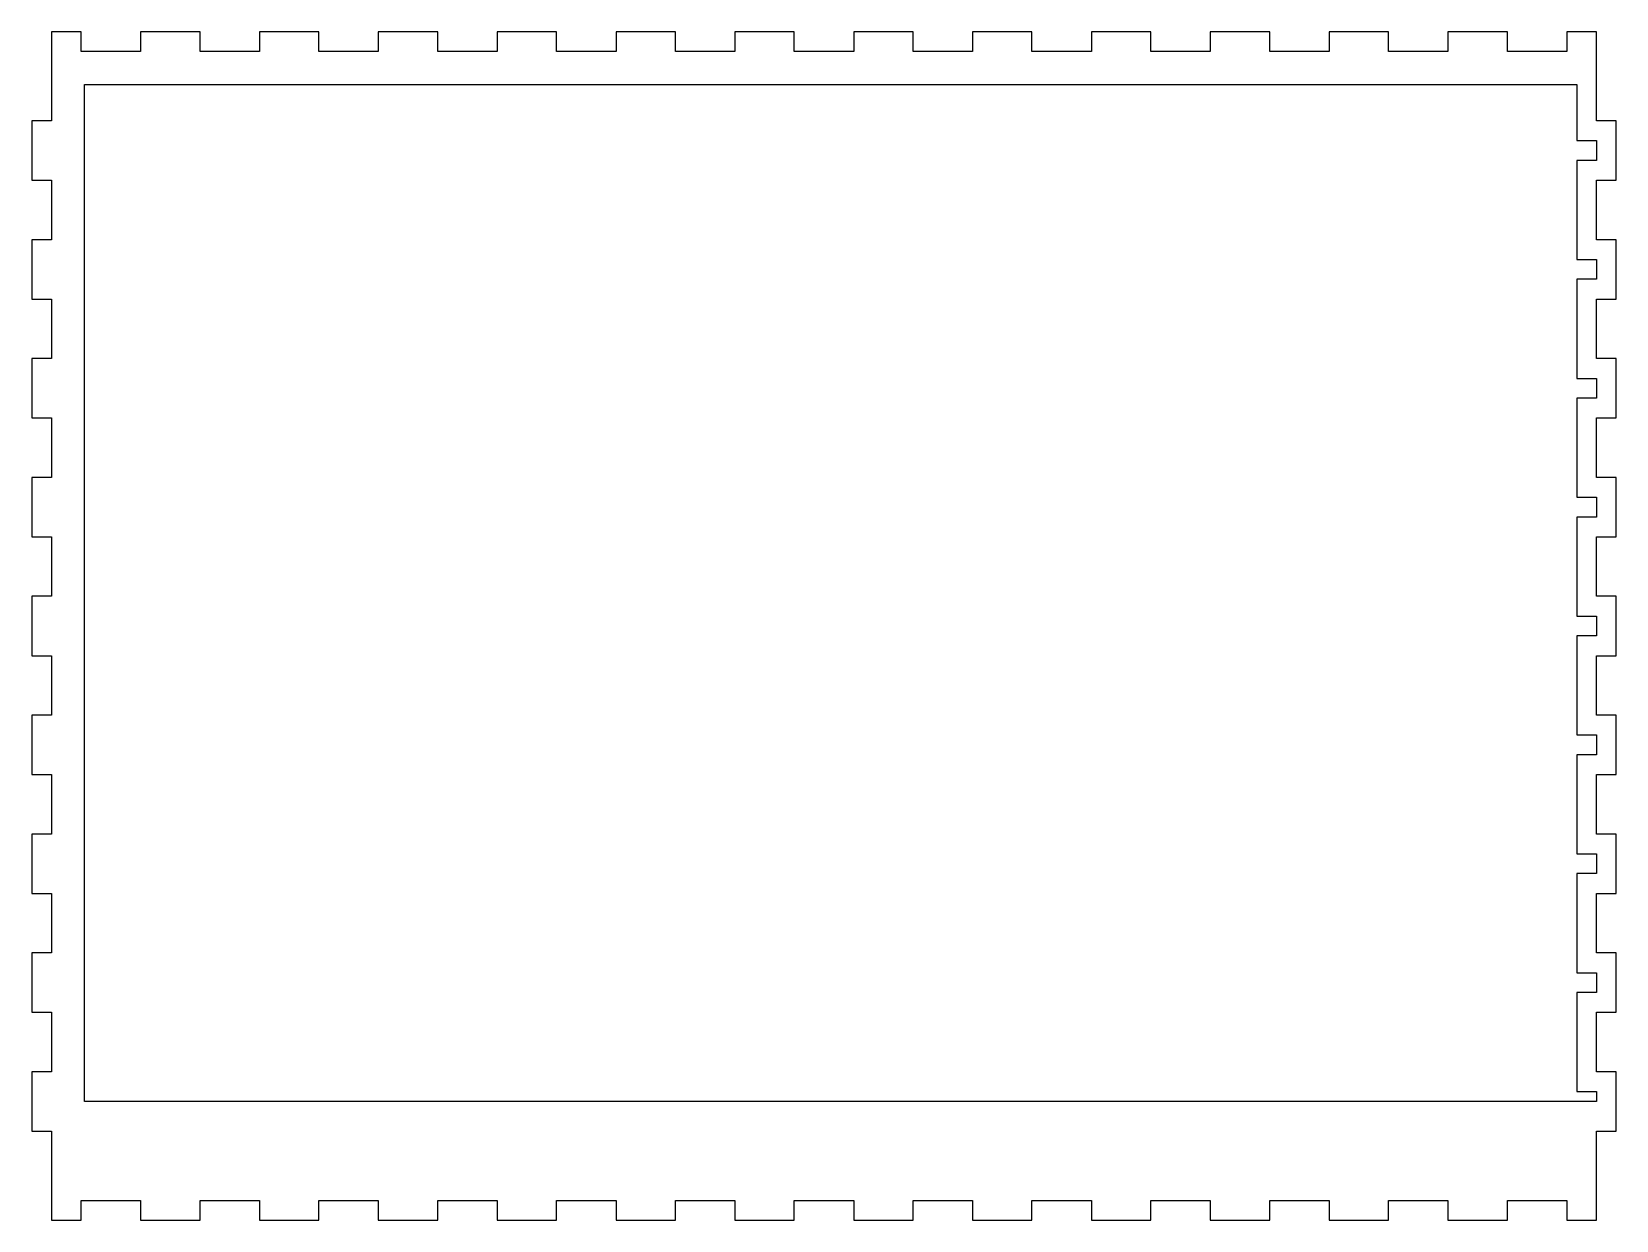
# Model space of a CAD drawing. Header units: millimetres. Extents: x -240 to 0, y -180 to 0.
import ezdxf

# ---------------------------------------------------------------- set-up
doc = ezdxf.new("R2010")
doc.units = ezdxf.units.MM
doc.layers.get('0').update_dxf_attribs({"linetype": 'CONTINUOUS'})

msp = doc.modelspace()

# ---------------------------------------------------------------- linework, layer by layer
for points in [[(-237, -166.5), (-237, -180), (-232.5, -180), (-232.5, -177), (-223.5, -177), (-223.5, -180), (-214.5, -180), (-214.5, -177), (-205.5, -177), (-205.5, -180), (-196.5, -180), (-196.5, -177), (-187.5, -177), (-187.5, -180), (-178.5, -180), (-178.5, -177), (-169.5, -177), (-169.5, -180), (-160.5, -180), (-160.5, -177), (-151.5, -177), (-151.5, -180), (-142.5, -180), (-142.5, -177), (-133.5, -177), (-133.5, -180), (-124.5, -180), (-124.5, -177), (-115.5, -177), (-115.5, -180), (-106.5, -180), (-106.5, -177), (-97.5, -177), (-97.5, -180), (-88.5, -180), (-88.5, -177), (-79.5, -177), (-79.5, -180), (-70.5, -180), (-70.5, -177), (-61.5, -177), (-61.5, -180), (-52.5, -180), (-52.5, -177), (-43.5, -177), (-43.5, -180), (-34.5, -180), (-34.5, -177), (-25.5, -177), (-25.5, -180), (-16.5, -180), (-16.5, -177), (-7.5, -177), (-7.5, -180), (-3, -180), (-3, -166.5), (0, -166.5), (0, -157.5), (-3, -157.5), (-3, -148.5), (0, -148.5), (0, -139.5), (-3, -139.5), (-3, -130.5), (0, -130.5), (0, -121.5), (-3, -121.5), (-3, -112.5), (0, -112.5), (0, -103.5), (-3, -103.5), (-3, -94.5), (0, -94.5), (0, -85.5), (-3, -85.5), (-3, -76.5), (0, -76.5), (0, -67.5), (-3, -67.5), (-3, -58.5), (0, -58.5), (0, -49.5), (-3, -49.5), (-3, -40.5), (0, -40.5), (0, -31.5), (-3, -31.5), (-3, -22.5), (0, -22.5), (0, -13.5), (-3, -13.5), (-3, 0), (-7.5, 0), (-7.5, -3), (-16.5, -3), (-16.5, 0), (-25.5, 0), (-25.5, -3), (-34.5, -3), (-34.5, 0), (-43.5, 0), (-43.5, -3), (-52.5, -3), (-52.5, 0), (-61.5, 0), (-61.5, -3), (-70.5, -3), (-70.5, 0), (-79.5, 0), (-79.5, -3), (-88.5, -3), (-88.5, 0), (-97.5, 0), (-97.5, -3), (-106.5, -3), (-106.5, 0), (-115.5, 0), (-115.5, -3), (-124.5, -3), (-124.5, 0), (-133.5, 0), (-133.5, -3), (-142.5, -3), (-142.5, 0), (-151.5, 0), (-151.5, -3), (-160.5, -3), (-160.5, 0), (-169.5, 0), (-169.5, -3), (-178.5, -3), (-178.5, 0), (-187.5, 0), (-187.5, -3), (-196.5, -3), (-196.5, 0), (-205.5, 0), (-205.5, -3), (-214.5, -3), (-214.5, 0), (-223.5, 0), (-223.5, -3), (-232.5, -3), (-232.5, 0), (-237, 0), (-237, -13.5), (-240, -13.5), (-240, -22.5), (-237, -22.5), (-237, -31.5), (-240, -31.5), (-240, -40.5), (-237, -40.5), (-237, -49.5), (-240, -49.5), (-240, -58.5), (-237, -58.5), (-237, -67.5), (-240, -67.5), (-240, -76.5), (-237, -76.5), (-237, -85.5), (-240, -85.5), (-240, -94.5), (-237, -94.5), (-237, -103.5), (-240, -103.5), (-240, -112.5), (-237, -112.5), (-237, -121.5), (-240, -121.5), (-240, -130.5), (-237, -130.5), (-237, -139.5), (-240, -139.5), (-240, -148.5), (-237, -148.5), (-237, -157.5), (-240, -157.5), (-240, -166.5)], [(-6, -19.5), (-6, -34.5), (-3, -34.5), (-3, -37.5), (-6, -37.5), (-6, -52.5), (-3, -52.5), (-3, -55.5), (-6, -55.5), (-6, -70.5), (-3, -70.5), (-3, -73.5), (-6, -73.5), (-6, -88.5), (-3, -88.5), (-3, -91.5), (-6, -91.5), (-6, -106.5), (-3, -106.5), (-3, -109.5), (-6, -109.5), (-6, -124.5), (-3, -124.5), (-3, -127.5), (-6, -127.5), (-6, -142.5), (-3, -142.5), (-3, -145.5), (-6, -145.5), (-6, -160.5), (-3, -160.5), (-3, -162), (-232, -162), (-232, -8), (-6, -8), (-6, -16.5), (-3, -16.5), (-3, -19.5)]]:
    msp.add_lwpolyline(points, close=True)

doc.saveas('drawing.dxf')
